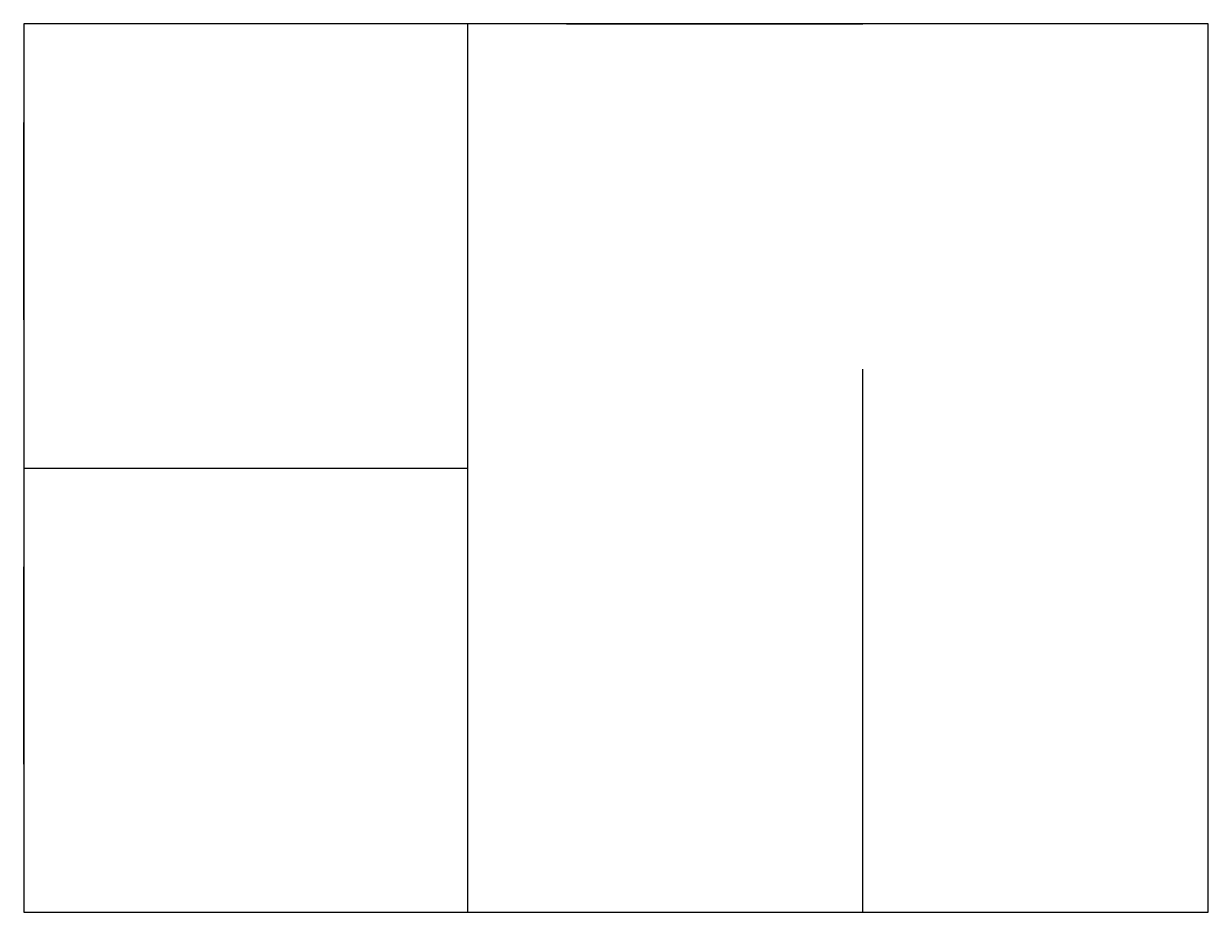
# Model space of a CAD drawing. Header units: metres. Extents: x 0 to 12, y 0 to 9.
import ezdxf

# ---------------------------------------------------------------- set-up
doc = ezdxf.new("R2010")
doc.units = ezdxf.units.M
for name, color, linetype in [('DOORS', 1, 'Continuous'), ('WALLS', 7, 'Continuous'), ('WINDOWS', 4, 'Continuous')]:
    doc.layers.add(name, color=color, linetype=linetype)

msp = doc.modelspace()

# ---------------------------------------------------------------- linework, layer by layer
at = {"layer": 'DOORS'}
for p, q in [((4.5, 5.5), (4.5, 6.4)), ((8.5, 1.5), (8.5, 2.4)), ((4.5, 1.2), (4.5, 2.1)), ((6, 0), (7, 0))]:
    msp.add_line(p, q, dxfattribs=at)
at = {"layer": 'WALLS'}
for p, q in [((12, 9), (0, 9)), ((0, 9), (0, 0)), ((4.5, 0), (4.5, 9)), ((12, 0), (12, 9)), ((8.5, 0), (8.5, 5.5)), ((0, 4.5), (4.5, 4.5)), ((0, 0), (12, 0))]:
    msp.add_line(p, q, dxfattribs=at)
at = {"layer": 'WINDOWS'}
for p, q in [((5.5, 9), (8.5, 9)), ((0, 6), (0, 8)), ((12, 2), (12, 4.5)), ((0, 1.5), (0, 3.5))]:
    msp.add_line(p, q, dxfattribs=at)

doc.saveas('drawing.dxf')
